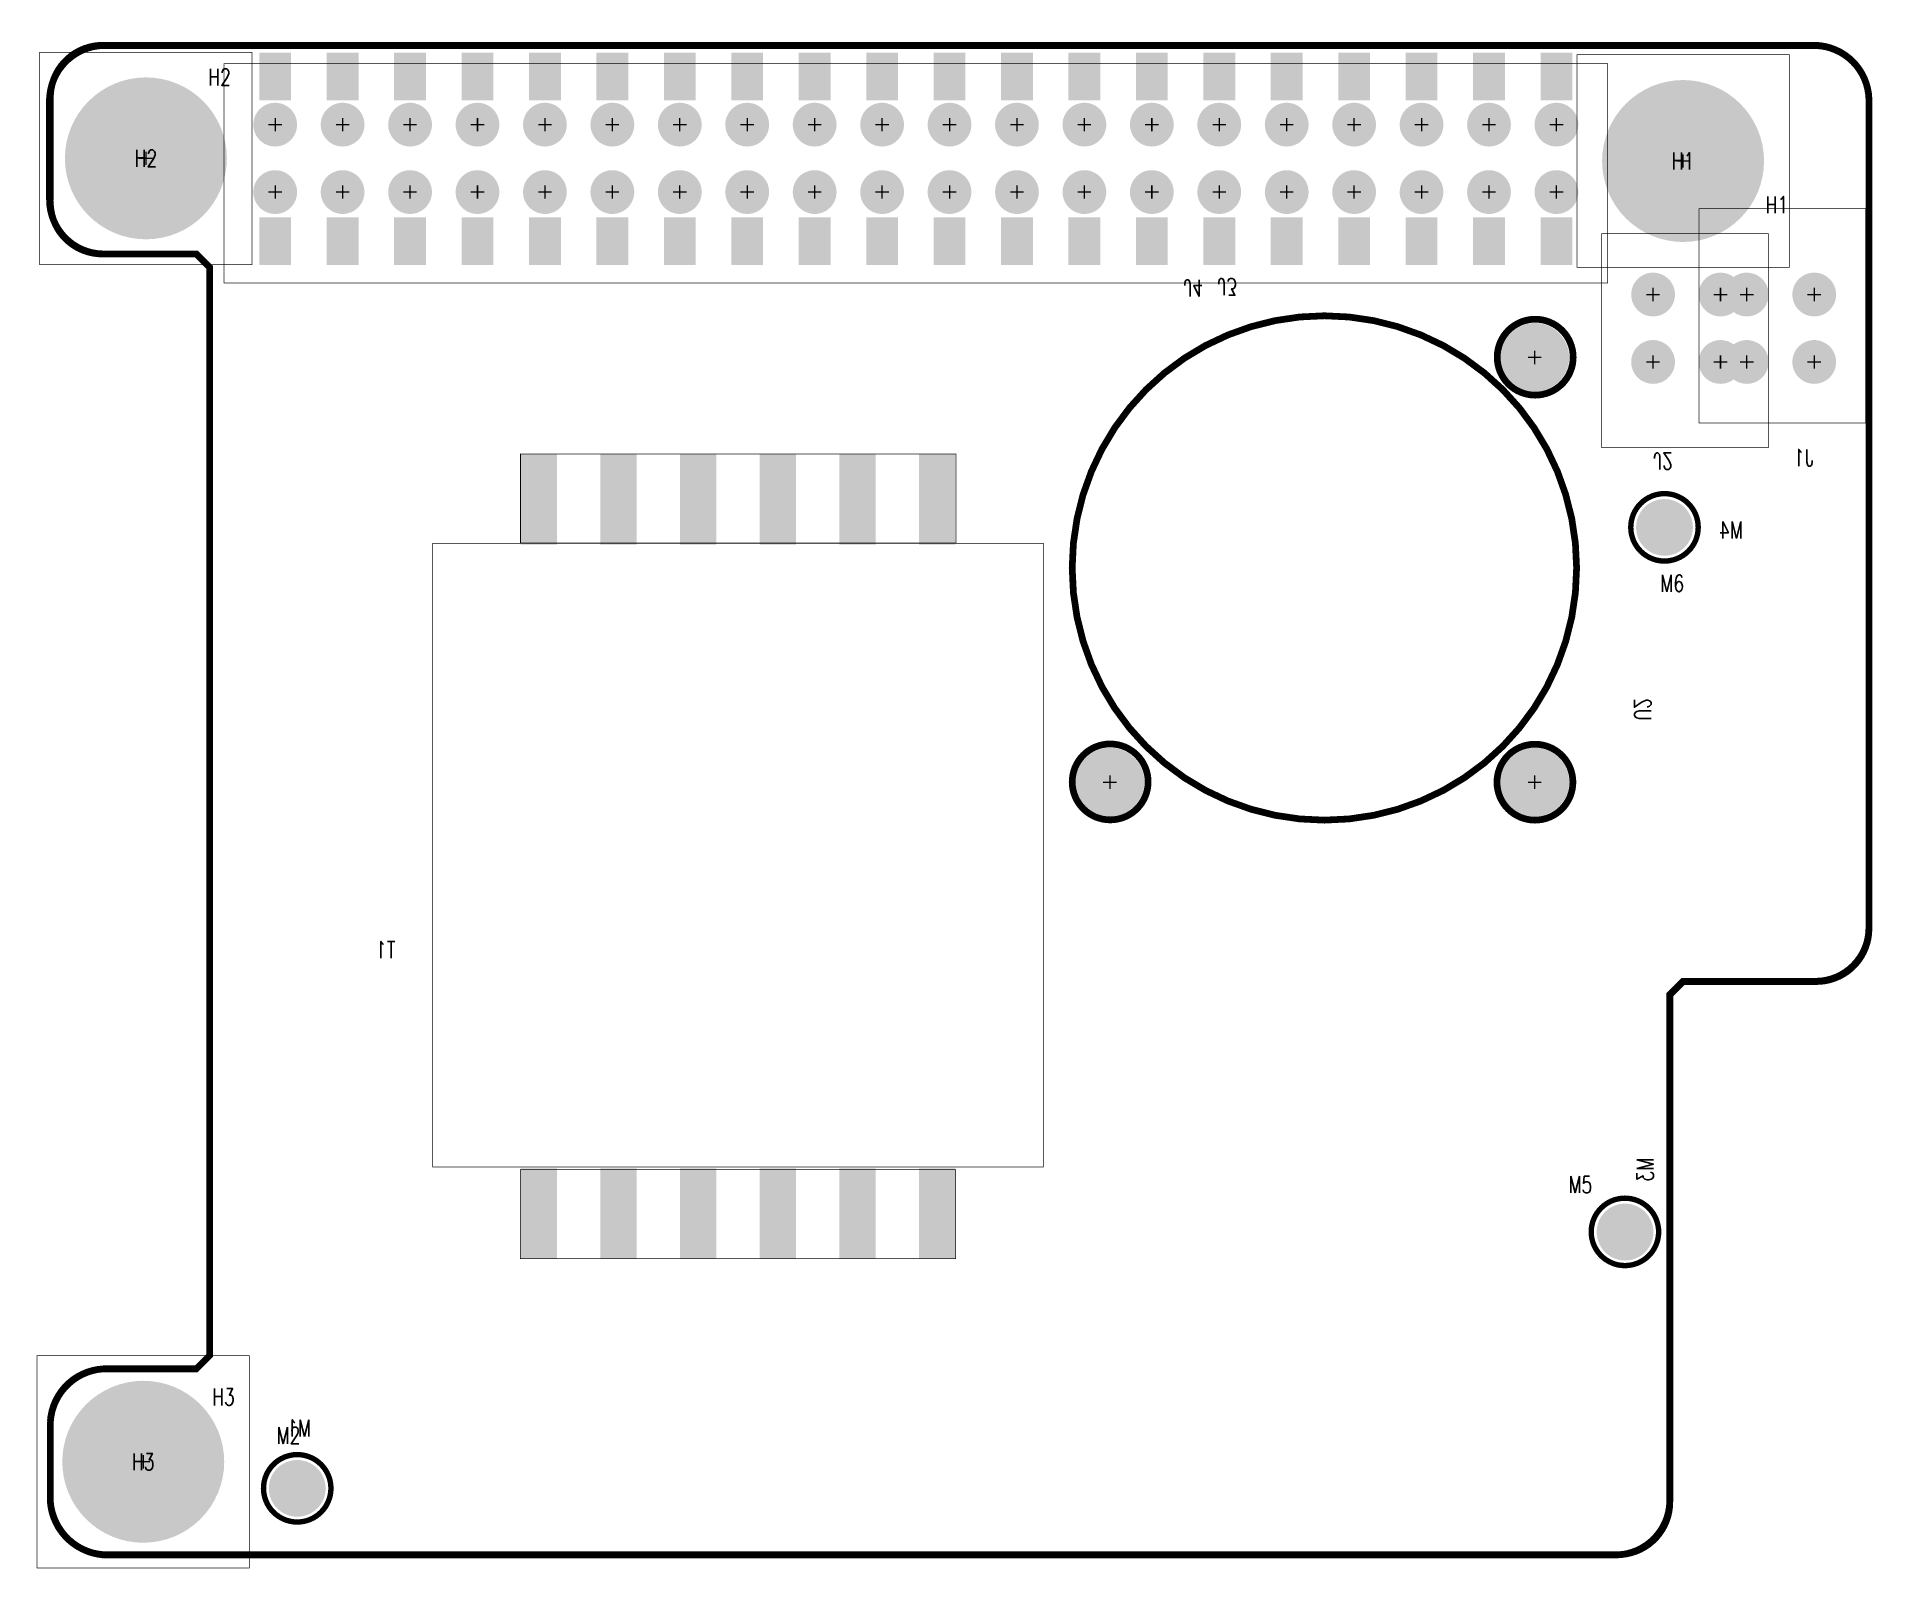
# Model space of a CAD drawing. Extents: x -69 to 0.1, y -57.3 to 0.4.
import ezdxf
from ezdxf.enums import TextEntityAlignment as Align

# ---------------------------------------------------------------- set-up
doc = ezdxf.new("R2010")
doc.units = 0
doc.header["$MEASUREMENT"] = 0
doc.linetypes.add('TRMIDX_0', pattern=[2, 1, 1])
doc.layers.get('0').update_dxf_attribs({"linetype": 'CONTINUOUS'})
for name, color, linetype in [('2D_LINE_01', 255, 'CONTINUOUS'), ('BOARD_OUTLINE_00', 254, 'CONTINUOUS'), ('DRIL_NPLTE_THRU_01', 3, 'CONTINUOUS'), ('DRIL_NPLTE_THRU_02', 57, 'CONTINUOUS'), ('DRIL_NPLTE_THRU_03', 146, 'CONTINUOUS'), ('DRIL_NPLTE_THRU_04', 176, 'CONTINUOUS'), ('DRIL_PLTE_THRU_01', 3, 'CONTINUOUS'), ('DRIL_PLTE_THRU_02', 57, 'CONTINUOUS'), ('DRIL_PLTE_THRU_03', 146, 'CONTINUOUS'), ('DRIL_PLTE_THRU_04', 176, 'CONTINUOUS'), ('DRIL_SYMBOL', 254, 'CONTINUOUS'), ('PADS_BOT', 5, 'CONTINUOUS'), ('PADS_INNER', 96, 'CONTINUOUS'), ('PADS_TOP', 96, 'CONTINUOUS'), ('PADS_XR_121', 176, 'CONTINUOUS'), ('PADS_XR_122', 57, 'CONTINUOUS'), ('PADS_XR_123', 183, 'CONTINUOUS'), ('PADS_XR_128', 130, 'CONTINUOUS'), ('PART_BOT_2DLINE_120', 2, 'CONTINUOUS'), ('PART_NAME_01', 4, 'CONTINUOUS'), ('PART_NAME_04', 4, 'CONTINUOUS'), ('PART_TOP_2DLINE_120', 6, 'CONTINUOUS'), ('PART_TOP_COPPER_01', 254, 'CONTINUOUS')]:
    doc.layers.add(name, color=color, linetype=linetype)
doc.styles.add('W0$12', font='simplex', dxfattribs={"width": 0.75})
doc.styles.add('W0$127', font='simplex', dxfattribs={"width": 0.75})

# ---------------------------------------------------------------- blocks, each defined once
blk = doc.blocks.new('SMOOTH_0$254')
at = {"const_width": 0.127}
blk.add_lwpolyline([(-0.0635, 0, 1), (0.0635, 0, 1)], format="xyb", close=True, dxfattribs=at)
blk = doc.blocks.new('BOARD_28')
at = {"layer": 'BOARD_OUTLINE_00', "const_width": 0.254}
blk.add_lwpolyline([(-0.03, -2, -0.391392), (1.97, 0), (66.5, 0, -0.392903), (68.5, -2), (68.5, -33.26, -0.418822), (66.5, -35.26), (61.5, -35.26), (61, -35.76), (61, -54.86, -0.395928), (59, -56.86), (2, -56.86, -0.365453), (0, -54.86), (0, -51.85, -0.384365), (2, -49.85), (5.5, -49.85), (6, -49.35), (6, -8.35), (5.5, -7.85), (1.97, -7.85, -0.401997), (-0.03, -5.85)], format="xyb", close=True, dxfattribs=at)
at = {"layer": 'BOARD_OUTLINE_00'}
for p in [(1.97, 0), (66.5, 0), (-0.03, -2), (68.5, -2), (68.5, -33.26)]:
    blk.add_blockref('SMOOTH_0$254', p, dxfattribs=at)
blk = doc.blocks.new('DRAWING_25')
at = {"layer": '2D_LINE_01', "const_width": 0.254}
blk.add_lwpolyline([(0, -1.14, -0.420361), (2, 0.86), (66.5, 0.86, -0.389381), (68.5, -1.14), (68.5, -32.4, -0.41013), (66.5, -34.4), (61.5, -34.4), (61, -34.9), (61, -54, -0.420361), (59, -56), (2, -56, -0.373885), (0, -54), (0, -51, -0.37737), (2, -49), (5.5, -49), (6, -48.5), (6, -7.5), (5.5, -7), (2, -7, -0.428084), (0, -5)], format="xyb", close=True, dxfattribs=at)
at = {"layer": '2D_LINE_01'}
for p in [(2, 0.86), (0, -1.14)]:
    blk.add_blockref('SMOOTH_0$254', p, dxfattribs=at)
blk = doc.blocks.new('DRAWING_61')
at = {"layer": '2D_LINE_01', "const_width": 0.254}
blk.add_lwpolyline([(-9.5, 0, 1), (9.5, 0, 1)], format="xyb", close=True, dxfattribs=at)
blk = doc.blocks.new('DRAWING_64')
at = {"layer": '2D_LINE_01', "const_width": 0.254}
blk.add_lwpolyline([(-1.43, 0, 1), (1.43, 0, 1)], format="xyb", close=True, dxfattribs=at)
blk = doc.blocks.new('DRAWING_67')
at = {"layer": '2D_LINE_01', "const_width": 0.254}
blk.add_lwpolyline([(-1.43, 0, 1), (1.43, 0, 1)], format="xyb", close=True, dxfattribs=at)
blk = doc.blocks.new('DRAWING_70')
at = {"layer": '2D_LINE_01', "const_width": 0.254}
blk.add_lwpolyline([(-1.43, 0, 1), (1.43, 0, 1)], format="xyb", close=True, dxfattribs=at)
blk = doc.blocks.new('SMOOTH_0$0254')
at = {"const_width": 0.0127}
blk.add_lwpolyline([(-0.00635, 0, 1), (0.00635, 0, 1)], format="xyb", close=True, dxfattribs=at)
blk = doc.blocks.new('PART_BODY_TOP_9')
at = {"layer": 'PART_TOP_2DLINE_120', "const_width": 0.0254}
blk.add_lwpolyline([(-3.999992, -3.999992), (3.999992, -3.999992), (3.999992, 3.999992), (-3.999992, 3.999992)], close=True, dxfattribs=at)
at = {"layer": 'PART_TOP_2DLINE_120'}
for p in [(-3.999992, 3.999992), (3.999992, 3.999992), (-3.999992, -3.999992), (3.999992, -3.999992)]:
    blk.add_blockref('SMOOTH_0$0254', p, dxfattribs=at)
blk = doc.blocks.new('DRIL_SYMBOL_3$50012')
at = {"layer": 'DRIL_SYMBOL', "const_width": 0.0508}
for points in [[(-0.254, 0), (0.254, 0)], [(0, -0.254), (0, 0.254)]]:
    blk.add_lwpolyline(points, dxfattribs=at)
blk = doc.blocks.new('DRIL_HOLE_3$50012')
at = {"const_width": 1.75006}
blk.add_lwpolyline([(-0.87503, 0, 1), (0.87503, 0, 1)], format="xyb", close=True, dxfattribs=at)
blk.add_blockref('DRIL_SYMBOL_3$50012', (0, 0))
blk = doc.blocks.new('PAD_18')
at = {"const_width": 3}
blk.add_lwpolyline([(0, -1.5, 1), (0, 1.5, 1)], format="xyb", close=True, dxfattribs=at)
blk = doc.blocks.new('PAD_19')
at = {"const_width": 3.050032}
blk.add_lwpolyline([(0, -1.525016, 1), (0, 1.525016, 1)], format="xyb", close=True, dxfattribs=at)
blk = doc.blocks.new('STK_TOP_13')
at = {"layer": 'DRIL_PLTE_THRU_01'}
blk.add_blockref('DRIL_HOLE_3$50012', (0, 0), dxfattribs=at)
at = {"layer": 'DRIL_PLTE_THRU_02'}
blk.add_blockref('DRIL_HOLE_3$50012', (0, 0), dxfattribs=at)
at = {"layer": 'DRIL_PLTE_THRU_03'}
blk.add_blockref('DRIL_HOLE_3$50012', (0, 0), dxfattribs=at)
at = {"layer": 'DRIL_PLTE_THRU_04'}
blk.add_blockref('DRIL_HOLE_3$50012', (0, 0), dxfattribs=at)
at = {"layer": 'PADS_BOT'}
blk.add_blockref('PAD_18', (0, 0), dxfattribs=at)
at = {"layer": 'PADS_INNER'}
blk.add_blockref('PAD_18', (0, 0), dxfattribs=at)
at = {"layer": 'PADS_TOP'}
blk.add_blockref('PAD_18', (0, 0), dxfattribs=at)
at = {"layer": 'PADS_XR_121'}
blk.add_blockref('PAD_19', (0, 0), dxfattribs=at)
at = {"layer": 'PADS_XR_128'}
blk.add_blockref('PAD_19', (0, 0), dxfattribs=at)
blk = doc.blocks.new('SYM_TOP_10')
for name in ['PART_BODY_TOP_9', 'STK_TOP_13']:
    blk.add_blockref(name, (0, 0))
blk = doc.blocks.new('PART_TOP_19')
blk.add_blockref('SYM_TOP_10', (0, 0))
at = {"layer": 'PART_NAME_01', "style": 'W0$127', "width": 0.75}
for p in [(0, 0), (3.5335, -1.65)]:
    blk.add_text('H1', height=0.63, dxfattribs=at).set_placement(p, align=Align.MIDDLE_CENTER)
blk = doc.blocks.new('PART_TOP_20')
blk.add_blockref('SYM_TOP_10', (0, 0))
at = {"layer": 'PART_NAME_01', "style": 'W0$127', "width": 0.75}
for p in [(2.7735, 3.06), (0, 0)]:
    blk.add_text('H2', height=0.63, dxfattribs=at).set_placement(p, align=Align.MIDDLE_CENTER)
blk = doc.blocks.new('PART_TOP_21')
blk.add_blockref('SYM_TOP_10', (0, 0))
at = {"layer": 'PART_NAME_01', "style": 'W0$127', "width": 0.75}
for p in [(3.0235, 2.44), (0, 0)]:
    blk.add_text('H3', height=0.63, dxfattribs=at).set_placement(p, align=Align.MIDDLE_CENTER)
blk = doc.blocks.new('DRIL_HOLE_0')
blk.add_lwpolyline([(0, 0, 1), (0, 0, 1)], format="xyb", close=True)
blk = doc.blocks.new('PAD_22')
at = {"const_width": 1.0668}
blk.add_lwpolyline([(0, -0.5334, 1), (0, 0.5334, 1)], format="xyb", close=True, dxfattribs=at)
blk = doc.blocks.new('PAD_0')
blk.add_lwpolyline([(0, 0, 1), (0, 0, 1)], format="xyb", close=True)
blk = doc.blocks.new('PAD_23')
at = {"const_width": 0.508}
blk.add_lwpolyline([(0, -0.254, 1), (0, 0.254, 1)], format="xyb", close=True, dxfattribs=at)
blk = doc.blocks.new('STK_BOT_17')
at = {"layer": 'DRIL_PLTE_THRU_01'}
blk.add_blockref('DRIL_HOLE_0', (0, 0), dxfattribs=at)
at = {"layer": 'DRIL_PLTE_THRU_02'}
blk.add_blockref('DRIL_HOLE_0', (0, 0), dxfattribs=at)
at = {"layer": 'DRIL_PLTE_THRU_03'}
blk.add_blockref('DRIL_HOLE_0', (0, 0), dxfattribs=at)
at = {"layer": 'DRIL_PLTE_THRU_04'}
blk.add_blockref('DRIL_HOLE_0', (0, 0), dxfattribs=at)
at = {"layer": 'PADS_BOT'}
blk.add_blockref('PAD_23', (0, 0), dxfattribs=at)
at = {"layer": 'PADS_INNER'}
blk.add_blockref('PAD_0', (0, 0), dxfattribs=at)
at = {"layer": 'PADS_TOP'}
blk.add_blockref('PAD_0', (0, 0), dxfattribs=at)
at = {"layer": 'PADS_XR_121'}
blk.add_blockref('PAD_22', (0, 0), dxfattribs=at)
blk = doc.blocks.new('SYM_BOT_12')
blk.add_blockref('STK_BOT_17', (0.003, -0.002))
blk = doc.blocks.new('PART_BOT_23')
blk.add_blockref('SYM_BOT_12', (0, 0))
at = {"layer": 'PART_NAME_04', "style": 'W0$127', "width": 0.75}
blk.add_text('M1', height=0.63, dxfattribs=at).set_placement((-0.0765, 2.27), align=Align.MIDDLE_CENTER)
blk = doc.blocks.new('SMOOTH_0$2032')
at = {"const_width": 0.1016}
blk.add_lwpolyline([(-0.0508, 0, 1), (0.0508, 0, 1)], format="xyb", close=True, dxfattribs=at)
blk = doc.blocks.new('PART_BODY_TOP_11')
at = {"layer": 'PART_TOP_COPPER_01', "linetype": 'TRMIDX_0', "const_width": 0.203}
for points in [[(-1.27, 0, -1), (1.27, 0)], [(1.27, 0, -1), (-1.27, 0)]]:
    blk.add_lwpolyline(points, format="xyb", dxfattribs=at)
at = {"layer": 'PART_TOP_COPPER_01'}
for p in [(-1.27, 0), (-1.27, 0), (1.27, 0), (1.27, 0)]:
    blk.add_blockref('SMOOTH_0$2032', p, dxfattribs=at)
blk = doc.blocks.new('STK_TOP_17')
at = {"layer": 'DRIL_PLTE_THRU_01'}
blk.add_blockref('DRIL_HOLE_0', (0, 0), dxfattribs=at)
at = {"layer": 'DRIL_PLTE_THRU_02'}
blk.add_blockref('DRIL_HOLE_0', (0, 0), dxfattribs=at)
at = {"layer": 'DRIL_PLTE_THRU_03'}
blk.add_blockref('DRIL_HOLE_0', (0, 0), dxfattribs=at)
at = {"layer": 'DRIL_PLTE_THRU_04'}
blk.add_blockref('DRIL_HOLE_0', (0, 0), dxfattribs=at)
at = {"layer": 'PADS_BOT'}
blk.add_blockref('PAD_0', (0, 0), dxfattribs=at)
at = {"layer": 'PADS_INNER'}
blk.add_blockref('PAD_0', (0, 0), dxfattribs=at)
at = {"layer": 'PADS_TOP'}
blk.add_blockref('PAD_23', (0, 0), dxfattribs=at)
at = {"layer": 'PADS_XR_121'}
blk.add_blockref('PAD_22', (0, 0), dxfattribs=at)
blk = doc.blocks.new('SYM_TOP_12')
for name, p in [('PART_BODY_TOP_11', (0, 0)), ('STK_TOP_17', (0.003, -0.002))]:
    blk.add_blockref(name, p)
blk = doc.blocks.new('PART_TOP_24')
blk.add_blockref('SYM_TOP_12', (0, 0))
at = {"layer": 'PART_NAME_01', "style": 'W0$127', "width": 0.75}
blk.add_text('M2', height=0.63, dxfattribs=at).set_placement((-0.3265, 1.99), align=Align.MIDDLE_CENTER)
blk = doc.blocks.new('PART_BOT_25')
blk.add_blockref('SYM_BOT_12', (0, 0))
at = {"layer": 'PART_NAME_04', "style": 'W0$127', "width": 0.75}
blk.add_text('M3', height=0.63, rotation=270, dxfattribs=at).set_placement((-0.7565, 2.36), align=Align.MIDDLE_CENTER)
blk = doc.blocks.new('PART_BOT_26')
blk.add_blockref('SYM_BOT_12', (0, 0))
at = {"layer": 'PART_NAME_04', "style": 'W0$127', "width": 0.75}
blk.add_text('M4', height=0.63, dxfattribs=at).set_placement((-2.5065, -0.1), align=Align.MIDDLE_CENTER)
blk = doc.blocks.new('PART_TOP_27')
blk.add_blockref('SYM_TOP_12', (0, 0))
at = {"layer": 'PART_NAME_01', "style": 'W0$127', "width": 0.75}
blk.add_text('M5', height=0.63, dxfattribs=at).set_placement((-1.6765, 1.78), align=Align.MIDDLE_CENTER)
blk = doc.blocks.new('PART_TOP_28')
blk.add_blockref('SYM_TOP_12', (0, 0))
at = {"layer": 'PART_NAME_01', "style": 'W0$127', "width": 0.75}
blk.add_text('M6', height=0.63, dxfattribs=at).set_placement((0.2935, -2.11), align=Align.MIDDLE_CENTER)
blk = doc.blocks.new('PART_BODY_BOT_15')
at = {"layer": 'PART_BOT_2DLINE_120', "const_width": 0.0254}
for points in [[(-8.21, 15.16), (-8.21, 11.81), (8.19, 11.81), (8.19, 15.16)], [(-11.5, 11.8), (-11.5, -11.7), (11.5, -11.7), (11.5, 11.8)], [(-8.2, -11.8), (-8.2, -15.15), (8.2, -15.15), (8.2, -11.8)]]:
    blk.add_lwpolyline(points, close=True, dxfattribs=at)
at = {"layer": 'PART_BOT_2DLINE_120'}
for p in [(-8.21, 15.16), (8.19, 15.16), (-11.5, 11.8), (-8.21, 11.81), (8.19, 11.81), (11.5, 11.8), (-11.5, -11.7), (11.5, -11.7), (-8.2, -11.8), (8.2, -11.8), (-8.2, -15.15), (8.2, -15.15)]:
    blk.add_blockref('SMOOTH_0$0254', p, dxfattribs=at)
blk = doc.blocks.new('PAD_26')
at = {"const_width": 1.372}
blk.add_lwpolyline([(-1.701, 0), (1.701, 0)], dxfattribs=at)
blk = doc.blocks.new('PAD_27')
at = {"const_width": 1.27}
blk.add_lwpolyline([(-1.65, 0), (1.65, 0)], dxfattribs=at)
blk = doc.blocks.new('STK_BOT_19')
at = {"layer": 'DRIL_PLTE_THRU_01'}
blk.add_blockref('DRIL_HOLE_0', (0, 0), dxfattribs=at)
at = {"layer": 'DRIL_PLTE_THRU_02'}
blk.add_blockref('DRIL_HOLE_0', (0, 0), dxfattribs=at)
at = {"layer": 'DRIL_PLTE_THRU_03'}
blk.add_blockref('DRIL_HOLE_0', (0, 0), dxfattribs=at)
at = {"layer": 'DRIL_PLTE_THRU_04'}
blk.add_blockref('DRIL_HOLE_0', (0, 0), dxfattribs=at)
at = {"layer": 'PADS_BOT', "rotation": 90}
blk.add_blockref('PAD_27', (0, 0), dxfattribs=at)
at = {"layer": 'PADS_INNER'}
blk.add_blockref('PAD_0', (0, 0), dxfattribs=at)
at = {"layer": 'PADS_TOP', "rotation": 90}
blk.add_blockref('PAD_0', (0, 0), dxfattribs=at)
at = {"layer": 'PADS_XR_121', "rotation": 90}
blk.add_blockref('PAD_26', (0, 0), dxfattribs=at)
at = {"layer": 'PADS_XR_122', "rotation": 90}
blk.add_blockref('PAD_0', (0, 0), dxfattribs=at)
at = {"layer": 'PADS_XR_123', "rotation": 90}
blk.add_blockref('PAD_27', (0, 0), dxfattribs=at)
at = {"layer": 'PADS_XR_128', "rotation": 90}
blk.add_blockref('PAD_0', (0, 0), dxfattribs=at)
blk = doc.blocks.new('SYM_BOT_16')
for name, p in [('STK_BOT_19', (-7.5, 13.45)), ('STK_BOT_19', (-4.5, 13.45)), ('STK_BOT_19', (-1.5, 13.45)), ('STK_BOT_19', (1.5, 13.45)), ('STK_BOT_19', (4.5, 13.45)), ('STK_BOT_19', (7.5, 13.45)), ('PART_BODY_BOT_15', (0, 0)), ('STK_BOT_19', (-7.5, -13.45)), ('STK_BOT_19', (-4.5, -13.45)), ('STK_BOT_19', (-1.5, -13.45)), ('STK_BOT_19', (1.5, -13.45)), ('STK_BOT_19', (4.5, -13.45)), ('STK_BOT_19', (7.5, -13.45))]:
    blk.add_blockref(name, p)
blk = doc.blocks.new('PART_BOT_47')
blk.add_blockref('SYM_BOT_16', (0, 0))
at = {"layer": 'PART_NAME_04', "style": 'W0$127', "width": 0.75}
blk.add_text('T1', height=0.63, dxfattribs=at).set_placement((13.2635, -3.51), align=Align.MIDDLE_CENTER)
blk = doc.blocks.new('DRIL_SYMBOL_2$6')
at = {"layer": 'DRIL_SYMBOL', "const_width": 0.0508}
for points in [[(-0.254, 0), (0.254, 0)], [(0, -0.254), (0, 0.254)]]:
    blk.add_lwpolyline(points, dxfattribs=at)
blk = doc.blocks.new('DRIL_HOLE_2$6')
at = {"const_width": 1.3}
blk.add_lwpolyline([(-0.65, 0, 1), (0.65, 0, 1)], format="xyb", close=True, dxfattribs=at)
blk.add_blockref('DRIL_SYMBOL_2$6', (0, 0))
blk = doc.blocks.new('PAD_39')
at = {"const_width": 1.3}
blk.add_lwpolyline([(0, -0.65, 1), (0, 0.65, 1)], format="xyb", close=True, dxfattribs=at)
blk = doc.blocks.new('STK_BOT_26')
at = {"layer": 'DRIL_PLTE_THRU_01'}
blk.add_blockref('DRIL_HOLE_2$6', (0, 0), dxfattribs=at)
at = {"layer": 'DRIL_PLTE_THRU_02'}
blk.add_blockref('DRIL_HOLE_2$6', (0, 0), dxfattribs=at)
at = {"layer": 'DRIL_PLTE_THRU_03'}
blk.add_blockref('DRIL_HOLE_2$6', (0, 0), dxfattribs=at)
at = {"layer": 'DRIL_PLTE_THRU_04'}
blk.add_blockref('DRIL_HOLE_2$6', (0, 0), dxfattribs=at)
at = {"layer": 'PADS_BOT'}
blk.add_blockref('PAD_39', (0, 0), dxfattribs=at)
at = {"layer": 'PADS_INNER'}
blk.add_blockref('PAD_39', (0, 0), dxfattribs=at)
at = {"layer": 'PADS_TOP'}
blk.add_blockref('PAD_39', (0, 0), dxfattribs=at)
blk = doc.blocks.new('SYM_BOT_22')
for p in [(-16, 0), (0, 0), (-16, -16)]:
    blk.add_blockref('STK_BOT_26', p)
blk = doc.blocks.new('PART_BOT_55')
blk.add_blockref('SYM_BOT_22', (0, 0))
at = {"layer": 'PART_NAME_04', "style": 'W0$127', "width": 0.75}
blk.add_text('U2', height=0.63, dxfattribs=at).set_placement((-13.257, 4.07), align=Align.MIDDLE_CENTER)
blk = doc.blocks.new('PART_BODY_BOT_26')
at = {"layer": 'PART_BOT_2DLINE_120', "const_width": 0.0254}
blk.add_lwpolyline([(-26.063, -3.564), (-26.063, 4.7), (26.063, 4.7), (26.063, -3.564)], close=True, dxfattribs=at)
at = {"layer": 'PART_BOT_2DLINE_120'}
for p in [(-26.063, 4.7), (26.063, 4.7), (-26.063, -3.564), (26.063, -3.564)]:
    blk.add_blockref('SMOOTH_0$0254', p, dxfattribs=at)
blk = doc.blocks.new('DRIL_SYMBOL_1$0200633333')
at = {"layer": 'DRIL_SYMBOL', "const_width": 0.0508}
for points in [[(-0.254, 0), (0.254, 0)], [(0, -0.254), (0, 0.254)]]:
    blk.add_lwpolyline(points, dxfattribs=at)
blk = doc.blocks.new('DRIL_HOLE_1$0200633333')
at = {"const_width": 0.51}
blk.add_lwpolyline([(-0.255, 0, 1), (0.255, 0, 1)], format="xyb", close=True, dxfattribs=at)
blk.add_blockref('DRIL_SYMBOL_1$0200633333', (0, 0))
blk = doc.blocks.new('PAD_48')
at = {"const_width": 0.825}
blk.add_lwpolyline([(0, -0.412, 1), (0, 0.412, 1)], format="xyb", close=True, dxfattribs=at)
blk = doc.blocks.new('PAD_49')
at = {"const_width": 0.775}
blk.add_lwpolyline([(0, -0.387, 1), (0, 0.387, 1)], format="xyb", close=True, dxfattribs=at)
blk = doc.blocks.new('STK_BOT_14')
at = {"layer": 'DRIL_PLTE_THRU_01'}
blk.add_blockref('DRIL_HOLE_1$0200633333', (0, 0), dxfattribs=at)
at = {"layer": 'DRIL_PLTE_THRU_02'}
blk.add_blockref('DRIL_HOLE_1$0200633333', (0, 0), dxfattribs=at)
at = {"layer": 'DRIL_PLTE_THRU_03'}
blk.add_blockref('DRIL_HOLE_1$0200633333', (0, 0), dxfattribs=at)
at = {"layer": 'DRIL_PLTE_THRU_04'}
blk.add_blockref('DRIL_HOLE_1$0200633333', (0, 0), dxfattribs=at)
at = {"layer": 'PADS_BOT'}
blk.add_blockref('PAD_49', (0, 0), dxfattribs=at)
at = {"layer": 'PADS_INNER'}
blk.add_blockref('PAD_49', (0, 0), dxfattribs=at)
at = {"layer": 'PADS_TOP'}
blk.add_blockref('PAD_49', (0, 0), dxfattribs=at)
at = {"layer": 'PADS_XR_121'}
blk.add_blockref('PAD_48', (0, 0), dxfattribs=at)
at = {"layer": 'PADS_XR_128'}
blk.add_blockref('PAD_48', (0, 0), dxfattribs=at)
blk = doc.blocks.new('SYM_BOT_26')
for name, p in [('PART_BODY_BOT_26', (0, 0)), ('STK_BOT_14', (-24.13, 1.27)), ('STK_BOT_14', (-21.59, 1.27)), ('STK_BOT_14', (-19.05, 1.27)), ('STK_BOT_14', (-16.51, 1.27)), ('STK_BOT_14', (-13.97, 1.27)), ('STK_BOT_14', (-11.43, 1.27)), ('STK_BOT_14', (-8.89, 1.27)), ('STK_BOT_14', (-6.35, 1.27)), ('STK_BOT_14', (-3.81, 1.27)), ('STK_BOT_14', (-1.27, 1.27)), ('STK_BOT_14', (1.27, 1.27)), ('STK_BOT_14', (3.81, 1.27)), ('STK_BOT_14', (6.35, 1.27)), ('STK_BOT_14', (8.89, 1.27)), ('STK_BOT_14', (11.43, 1.27)), ('STK_BOT_14', (13.97, 1.27)), ('STK_BOT_14', (16.51, 1.27)), ('STK_BOT_14', (19.05, 1.27)), ('STK_BOT_14', (21.59, 1.27)), ('STK_BOT_14', (24.13, 1.27)), ('STK_BOT_14', (-24.13, -1.27)), ('STK_BOT_14', (-21.59, -1.27)), ('STK_BOT_14', (-19.05, -1.27)), ('STK_BOT_14', (-16.51, -1.27)), ('STK_BOT_14', (-13.97, -1.27)), ('STK_BOT_14', (-11.43, -1.27)), ('STK_BOT_14', (-8.89, -1.27)), ('STK_BOT_14', (-6.35, -1.27)), ('STK_BOT_14', (-3.81, -1.27)), ('STK_BOT_14', (-1.27, -1.27)), ('STK_BOT_14', (1.27, -1.27)), ('STK_BOT_14', (3.81, -1.27)), ('STK_BOT_14', (6.35, -1.27)), ('STK_BOT_14', (8.89, -1.27)), ('STK_BOT_14', (11.43, -1.27)), ('STK_BOT_14', (13.97, -1.27)), ('STK_BOT_14', (16.51, -1.27)), ('STK_BOT_14', (19.05, -1.27)), ('STK_BOT_14', (21.59, -1.27)), ('STK_BOT_14', (24.13, -1.27))]:
    blk.add_blockref(name, p)
blk = doc.blocks.new('PART_BOT_59')
blk.add_blockref('SYM_BOT_26', (0, 0))
at = {"layer": 'PART_NAME_04', "style": 'W0$127', "width": 0.75}
blk.add_text('J4', height=0.63, dxfattribs=at).set_placement((10.4535, 4.89), align=Align.MIDDLE_CENTER)
blk = doc.blocks.new('PAD_50')
at = {"const_width": 1}
blk.add_lwpolyline([(-0.75, 0), (0.75, 0)], dxfattribs=at)
blk = doc.blocks.new('PAD_51')
at = {"const_width": 1.2}
blk.add_lwpolyline([(-0.9, 0), (0.9, 0)], dxfattribs=at)
blk = doc.blocks.new('STK_BOT_15')
at = {"layer": 'DRIL_NPLTE_THRU_01'}
blk.add_blockref('DRIL_HOLE_0', (0, 0), dxfattribs=at)
at = {"layer": 'DRIL_NPLTE_THRU_02'}
blk.add_blockref('DRIL_HOLE_0', (0, 0), dxfattribs=at)
at = {"layer": 'DRIL_NPLTE_THRU_03'}
blk.add_blockref('DRIL_HOLE_0', (0, 0), dxfattribs=at)
at = {"layer": 'DRIL_NPLTE_THRU_04'}
blk.add_blockref('DRIL_HOLE_0', (0, 0), dxfattribs=at)
at = {"layer": 'PADS_BOT', "rotation": 90}
blk.add_blockref('PAD_51', (0, 0), dxfattribs=at)
at = {"layer": 'PADS_INNER'}
blk.add_blockref('PAD_0', (0, 0), dxfattribs=at)
at = {"layer": 'PADS_TOP'}
blk.add_blockref('PAD_0', (0, 0), dxfattribs=at)
at = {"layer": 'PADS_XR_121', "rotation": 90}
blk.add_blockref('PAD_50', (0, 0), dxfattribs=at)
at = {"layer": 'PADS_XR_123', "rotation": 90}
blk.add_blockref('PAD_50', (0, 0), dxfattribs=at)
blk = doc.blocks.new('SYM_BOT_27')
for p in [(-24.08, 3.2174), (-21.54, 3.2174), (-19, 3.2174), (-16.46, 3.2174), (-13.92, 3.2174), (-11.38, 3.2174), (-8.84, 3.2174), (-6.3, 3.2174), (-3.76, 3.2174), (-1.22, 3.2174), (1.32, 3.2174), (3.86, 3.2174), (6.4, 3.2174), (8.94, 3.2174), (11.48, 3.2174), (14.02, 3.2174), (16.56, 3.2174), (19.1, 3.2174), (21.64, 3.2174), (24.18, 3.2174), (-24.08, -2.9826), (-21.54, -2.9826), (-19, -2.9826), (-16.46, -2.9826), (-13.92, -2.9826), (-11.38, -2.9826), (-8.84, -2.9826), (-6.3, -2.9826), (-3.76, -2.9826), (-1.22, -2.9826), (1.32, -2.9826), (3.86, -2.9826), (6.4, -2.9826), (8.94, -2.9826), (11.48, -2.9826), (14.02, -2.9826), (16.56, -2.9826), (19.1, -2.9826), (21.64, -2.9826), (24.18, -2.9826)]:
    blk.add_blockref('STK_BOT_15', p)
blk = doc.blocks.new('PART_BOT_60')
blk.add_blockref('SYM_BOT_27', (0, 0))
at = {"layer": 'PART_NAME_04', "style": 'W0$127', "width": 0.75}
blk.add_text('J3', height=0.63, dxfattribs=at).set_placement((11.7835, 4.94), align=Align.MIDDLE_CENTER)
blk = doc.blocks.new('PART_BODY_BOT_89')
at = {"layer": 'PART_BOT_2DLINE_120', "const_width": 0.0254}
blk.add_lwpolyline([(-4.473, -3.564), (-4.473, 4.5), (1.803, 4.5), (1.803, -3.564)], close=True, dxfattribs=at)
at = {"layer": 'PART_BOT_2DLINE_120'}
for p in [(-4.473, 4.5), (1.803, 4.5), (-4.473, -3.564), (1.803, -3.564)]:
    blk.add_blockref('SMOOTH_0$0254', p, dxfattribs=at)
blk = doc.blocks.new('SYM_BOT_28')
for name, p in [('PART_BODY_BOT_89', (0, 0)), ('STK_BOT_14', (-2.54, 1.27)), ('STK_BOT_14', (0, 1.27)), ('STK_BOT_14', (-2.54, -1.27)), ('STK_BOT_14', (0, -1.27))]:
    blk.add_blockref(name, p)
blk = doc.blocks.new('PART_BOT_64')
blk.add_blockref('SYM_BOT_28', (0, 0))
at = {"layer": 'PART_NAME_04', "style": 'W0$12', "width": 0.75}
blk.add_text('J2', height=0.63, dxfattribs=at).set_placement((-2.16, 5.01), align=Align.MIDDLE_CENTER)
blk = doc.blocks.new('PART_BOT_65')
blk.add_blockref('SYM_BOT_28', (0, 0))
at = {"layer": 'PART_NAME_04', "style": 'W0$12', "width": 0.75}
blk.add_text('J1', height=0.63, dxfattribs=at).set_placement((-2.14, -4.88), align=Align.MIDDLE_CENTER)

msp = doc.modelspace()

# ---------------------------------------------------------------- block references
for name, p in [('BOARD_28', (-68.51, 0.05)), ('DRAWING_25', (-68.51, -0.8)), ('PART_TOP_20', (-64.91, -4.2)), ('PART_TOP_19', (-7.01, -4.3)), ('DRAWING_61', (-20.52, -19.63)), ('DRAWING_64', (-12.58, -11.69)), ('PART_TOP_28', (-7.71, -18.1)), ('DRAWING_70', (-28.59, -27.69)), ('DRAWING_67', (-12.59, -27.7)), ('PART_TOP_27', (-9.2, -44.64)), ('PART_TOP_21', (-65.01, -53.3)), ('PART_TOP_24', (-59.21, -54.3))]:
    msp.add_blockref(name, p)
at = {"xscale": -1}
for name, p, rotation in [('PART_BOT_60', (-35.96, -4.1), 180), ('PART_BOT_59', (-35.91, -4.2), 180), ('PART_BOT_64', (-5.6, -10.6), 180), ('PART_BOT_55', (-12.6, -11.7), 270)]:
    msp.add_blockref(name, p, dxfattribs=dict(at, rotation=rotation))
for name, p in [('PART_BOT_65', (-4.61, -10.6)), ('PART_BOT_47', (-42.61, -30.5)), ('PART_BOT_26', (-7.71, -18.1)), ('PART_BOT_25', (-9.19, -44.65)), ('PART_BOT_23', (-59.21, -54.3))]:
    msp.add_blockref(name, p, dxfattribs=at)

doc.saveas('drawing.dxf')
